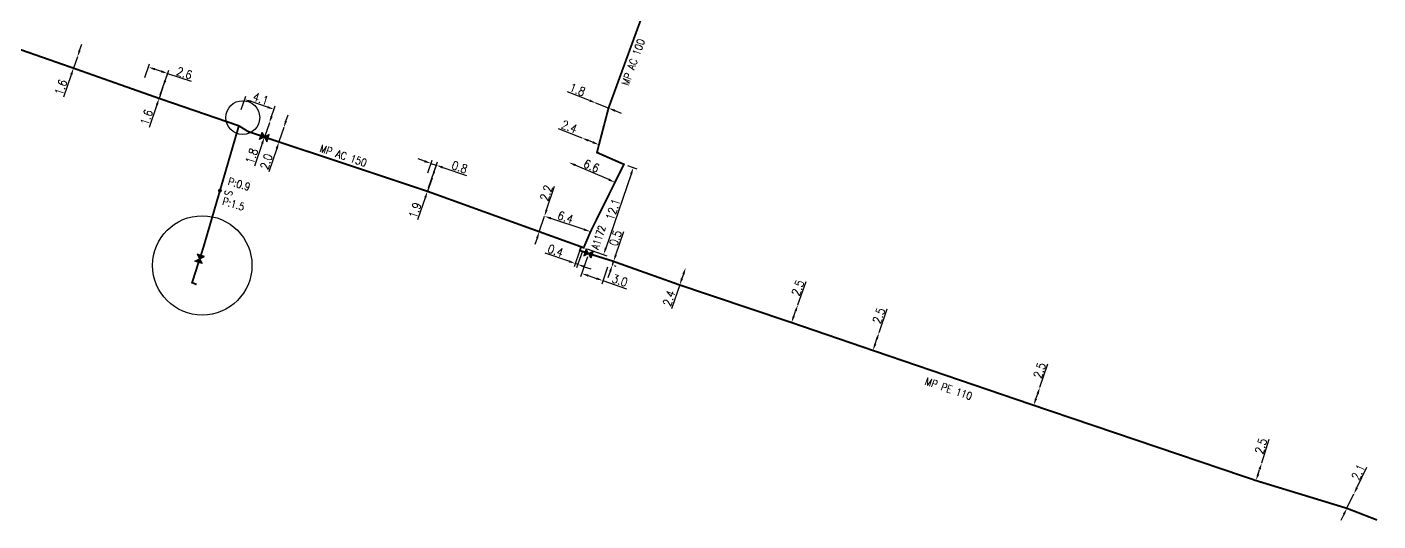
# Model space of a CAD drawing. Header units: millimetres. Extents: x 185000 to 186005, y 127000 to 128000.
# Drawn here: x 185822.2 to 186000.1, y 127286 to 127351.1 of the extents above; entities that cross this region are included whole.
import ezdxf
from ezdxf.enums import TextEntityAlignment as Align

# ---------------------------------------------------------------- set-up
doc = ezdxf.new("R2010")
doc.units = ezdxf.units.MM
doc.header["$PDMODE"] = 34
doc.layers.get('0').update_dxf_attribs({"linetype": 'CONTINUOUS'})
doc.layers.get('DEFPOINTS').update_dxf_attribs({"linetype": 'CONTINUOUS'})
for name, color, linetype in [('G_120', 4, 'CONTINUOUS'), ('G_300', 7, 'CONTINUOUS'), ('G_900', 7, 'CONTINUOUS')]:
    doc.layers.add(name, color=color, linetype=linetype)
doc.styles.add('G_ROMANS', font='ROMANS.SHX', dxfattribs={"width": 0.75})
doc.styles.get("Standard").update_dxf_attribs({"font": 'romans.shx', "width": 0.85})
doc.linetypes.add('G_TYPB_AP', pattern='A,5,-0.3,["o",Standard,S=1.5,R=0,X=0,Y=-0.5],-1.65', length=6.95)
doc.linetypes.add('G_TYPB_PE', pattern='A,5,-0.3,["o",Standard,S=1.5,R=0,X=0,Y=-0.5],-1.65', length=6.95)
doc.dimstyles.get("Standard").update_dxf_attribs({"dimtxt": 1.5, "dimasz": 1.2, "dimexe": 0.625, "dimexo": 0.625, "dimgap": 0.25, "dimtad": 1, "dimdec": 1, "dimzin": 0, "dimdsep": 46, "dimtxsty": 'Standard', "dimcen": -0.5, "dimadec": 0, "dimazin": 0, "dimtfac": 1, "dimtdec": 1, "dimtmove": 0, "dimatfit": 3, "dimfxl": 0, "dimtolj": 1, "dimtzin": 0, "dimarcsym": 0})

# ---------------------------------------------------------------- blocks, each defined once
blk = doc.blocks.new('*D223')
at = {"layer": 'DEFPOINTS', "color": 0, "linetype": 'Continuous', "transparency": 16777216}
for p in [(185890.33, 127326.16), (185890.33, 127326.16), (185889.65, 127324.12)]:
    blk.add_point(p, dxfattribs=at)
at = {"layer": 'G_120', "color": 0, "linetype": 'Continuous', "lineweight": -2, "transparency": 16777216}
for p, q in [((185890.62, 127327.01), (185891.66, 127330.12)), ((185889.65, 127324.12), (185890.33, 127326.16)), ((185889.36, 127323.27), (185889.07, 127322.42))]:
    blk.add_line(p, q, dxfattribs=at)
at = {"layer": 'G_120', "color": 0, "linetype": 'Continuous', "transparency": 16777216}
for points in [[(185890.48, 127327.06), (185890.76, 127326.97), (185890.33, 127326.16)], [(185889.22, 127323.32), (185889.5, 127323.22), (185889.65, 127324.12)]]:
    blk.add_solid(points, dxfattribs=at)
at = {"layer": 'G_120', "color": 0, "linetype": 'Continuous', "transparency": 16777216, "insert": (185890.57, 127329.23), "char_height": 1.125, "attachment_point": 5, "rotation": 71.4188}
blk.add_mtext('\\A1;2.2', dxfattribs=at)
blk = doc.blocks.new('*D224')
at = {"layer": 'DEFPOINTS', "color": 0, "linetype": 'Continuous', "transparency": 16777216}
for p in [(185890.33, 127326.16), (185890.33, 127326.16), (185896.4, 127324.12)]:
    blk.add_point(p, dxfattribs=at)
at = {"layer": 'G_120', "color": 0, "linetype": 'Continuous', "lineweight": -2, "transparency": 16777216}
blk.add_line((185895.55, 127324.41), (185891.19, 127325.87), dxfattribs=at)
at = {"layer": 'G_120', "color": 0, "linetype": 'Continuous', "transparency": 16777216}
for points in [[(185891.23, 127326.02), (185891.14, 127325.73), (185890.33, 127326.16)], [(185895.59, 127324.55), (185895.5, 127324.27), (185896.4, 127324.12)]]:
    blk.add_solid(points, dxfattribs=at)
at = {"layer": 'G_120', "color": 0, "linetype": 'Continuous', "transparency": 16777216, "insert": (185893.1, 127326.02), "char_height": 1.125, "attachment_point": 5, "rotation": 341.4188}
blk.add_mtext('\\A1;6.4', dxfattribs=at)
blk = doc.blocks.new('*D225')
at = {"layer": 'DEFPOINTS', "color": 0, "linetype": 'Continuous', "transparency": 16777216}
for p in [(185899.09, 127319.8), (185899.25, 127320.27), (185899.28, 127319.73)]:
    blk.add_point(p, dxfattribs=at)
at = {"layer": 'G_120', "color": 0, "linetype": 'Continuous', "lineweight": -2, "transparency": 16777216}
for p, q in [((185899.73, 127321.06), (185900.78, 127324.16)), ((185899.28, 127319.73), (185899.44, 127320.21)), ((185899.53, 127319.65), (185899.72, 127319.58)), ((185899.69, 127320.12), (185899.88, 127320.06)), ((185898.99, 127318.88), (185898.7, 127318.03))]:
    blk.add_line(p, q, dxfattribs=at)
at = {"layer": 'G_120', "color": 0, "linetype": 'Continuous', "transparency": 16777216}
for points in [[(185899.59, 127321.11), (185899.87, 127321.01), (185899.44, 127320.21)], [(185898.85, 127318.93), (185899.13, 127318.83), (185899.28, 127319.73)]]:
    blk.add_solid(points, dxfattribs=at)
at = {"layer": 'G_120', "color": 0, "linetype": 'Continuous', "transparency": 16777216, "insert": (185899.69, 127323.28), "char_height": 1.125, "attachment_point": 5, "rotation": 71.2346}
blk.add_mtext('\\A1;0.5', dxfattribs=at)
blk = doc.blocks.new('*D226')
at = {"layer": 'DEFPOINTS', "color": 0, "linetype": 'Continuous', "transparency": 16777216}
for p in [(185908.93, 127319.37), (185908.93, 127319.37), (185908.15, 127317.1)]:
    blk.add_point(p, dxfattribs=at)
at = {"layer": 'G_120', "color": 0, "linetype": 'Continuous', "lineweight": -2, "transparency": 16777216}
for p, q in [((185908.64, 127318.52), (185908.44, 127317.95)), ((185908.15, 127317.1), (185907.07, 127313.96))]:
    blk.add_line(p, q, dxfattribs=at)
at = {"layer": 'G_120', "color": 0, "linetype": 'Continuous', "transparency": 16777216}
for points in [[(185908.5, 127318.57), (185908.78, 127318.47), (185908.93, 127319.37)], [(185908.3, 127318), (185908.59, 127317.9), (185908.15, 127317.1)]]:
    blk.add_solid(points, dxfattribs=at)
at = {"layer": 'G_120', "color": 0, "linetype": 'Continuous', "transparency": 16777216, "insert": (185906.75, 127315.35), "char_height": 1.125, "attachment_point": 5, "rotation": 70.9826}
blk.add_mtext('\\A1;2.4', dxfattribs=at)
blk = doc.blocks.new('*D227')
at = {"layer": 'DEFPOINTS', "color": 0, "linetype": 'Continuous', "transparency": 16777216}
for p in [(185923.72, 127314.5), (185923.72, 127314.5), (185922.87, 127312.15)]:
    blk.add_point(p, dxfattribs=at)
at = {"layer": 'G_120', "color": 0, "linetype": 'Continuous', "lineweight": -2, "transparency": 16777216}
for p, q in [((185923.72, 127314.5), (185924.82, 127317.58)), ((185923.18, 127312.99), (185923.41, 127313.65))]:
    blk.add_line(p, q, dxfattribs=at)
at = {"layer": 'G_120', "color": 0, "linetype": 'Continuous', "transparency": 16777216}
for points in [[(185923.27, 127313.7), (185923.55, 127313.6), (185923.72, 127314.5)], [(185923.03, 127313.04), (185923.32, 127312.94), (185922.87, 127312.15)]]:
    blk.add_solid(points, dxfattribs=at)
at = {"layer": 'G_120', "color": 0, "linetype": 'Continuous', "transparency": 16777216, "insert": (185923.72, 127316.72), "char_height": 1.125, "attachment_point": 5, "rotation": 70.2437}
blk.add_mtext('\\A1;2.5', dxfattribs=at)
blk = doc.blocks.new('*D228')
at = {"layer": 'DEFPOINTS', "color": 0, "linetype": 'Continuous', "transparency": 16777216}
for p in [(185934.41, 127310.84), (185934.41, 127310.84), (185933.61, 127308.47)]:
    blk.add_point(p, dxfattribs=at)
at = {"layer": 'G_120', "color": 0, "linetype": 'Continuous', "lineweight": -2, "transparency": 16777216}
for p, q in [((185934.41, 127310.84), (185935.47, 127313.94)), ((185933.9, 127309.32), (185934.12, 127309.99))]:
    blk.add_line(p, q, dxfattribs=at)
at = {"layer": 'G_120', "color": 0, "linetype": 'Continuous', "transparency": 16777216}
for points in [[(185933.98, 127310.03), (185934.26, 127309.94), (185934.41, 127310.84)], [(185933.75, 127309.37), (185934.04, 127309.27), (185933.61, 127308.47)]]:
    blk.add_solid(points, dxfattribs=at)
at = {"layer": 'G_120', "color": 0, "linetype": 'Continuous', "transparency": 16777216, "insert": (185934.37, 127313.06), "char_height": 1.125, "attachment_point": 5, "rotation": 71.2333}
blk.add_mtext('\\A1;2.5', dxfattribs=at)
blk = doc.blocks.new('*D229')
at = {"layer": 'DEFPOINTS', "color": 0, "linetype": 'Continuous', "transparency": 16777216}
for p in [(185955.59, 127303.62), (185955.59, 127303.62), (185954.77, 127301.25)]:
    blk.add_point(p, dxfattribs=at)
at = {"layer": 'G_120', "color": 0, "linetype": 'Continuous', "lineweight": -2, "transparency": 16777216}
for p, q in [((185955.59, 127303.62), (185956.65, 127306.72)), ((185955.07, 127302.1), (185955.3, 127302.76))]:
    blk.add_line(p, q, dxfattribs=at)
at = {"layer": 'G_120', "color": 0, "linetype": 'Continuous', "transparency": 16777216}
for points in [[(185955.15, 127302.81), (185955.44, 127302.72), (185955.59, 127303.62)], [(185954.93, 127302.15), (185955.21, 127302.05), (185954.77, 127301.25)]]:
    blk.add_solid(points, dxfattribs=at)
at = {"layer": 'G_120', "color": 0, "linetype": 'Continuous', "transparency": 16777216, "insert": (185955.56, 127305.84), "char_height": 1.125, "attachment_point": 5, "rotation": 71.0123}
blk.add_mtext('\\A1;2.5', dxfattribs=at)
blk = doc.blocks.new('*D230')
at = {"layer": 'DEFPOINTS', "color": 0, "linetype": 'Continuous', "transparency": 16777216}
for p in [(185984.81, 127293.67), (185984.81, 127293.67), (185984.07, 127291.33)]:
    blk.add_point(p, dxfattribs=at)
at = {"layer": 'G_120', "color": 0, "linetype": 'Continuous', "lineweight": -2, "transparency": 16777216}
for p, q in [((185984.81, 127293.67), (185985.8, 127296.79)), ((185984.34, 127292.19), (185984.54, 127292.81))]:
    blk.add_line(p, q, dxfattribs=at)
at = {"layer": 'G_120', "color": 0, "linetype": 'Continuous', "transparency": 16777216}
for points in [[(185984.39, 127292.85), (185984.68, 127292.76), (185984.81, 127293.67)], [(185984.2, 127292.23), (185984.48, 127292.14), (185984.07, 127291.33)]]:
    blk.add_solid(points, dxfattribs=at)
at = {"layer": 'G_120', "color": 0, "linetype": 'Continuous', "transparency": 16777216, "insert": (185984.72, 127295.88), "char_height": 1.125, "attachment_point": 5, "rotation": 72.4054}
blk.add_mtext('\\A1;2.5', dxfattribs=at)
blk = doc.blocks.new('*D231')
at = {"layer": 'DEFPOINTS', "color": 0, "linetype": 'Continuous', "transparency": 16777216}
for p in [(185996.95, 127289.57), (185996.95, 127289.57), (185996.03, 127287.68)]:
    blk.add_point(p, dxfattribs=at)
at = {"layer": 'G_120', "color": 0, "linetype": 'Continuous', "lineweight": -2, "transparency": 16777216}
for p, q in [((185997.35, 127290.38), (185998.67, 127293.08)), ((185996.03, 127287.68), (185996.95, 127289.57)), ((185995.63, 127286.88), (185995.23, 127286.07))]:
    blk.add_line(p, q, dxfattribs=at)
at = {"layer": 'G_120', "color": 0, "linetype": 'Continuous', "transparency": 16777216}
for points in [[(185997.21, 127290.44), (185997.48, 127290.31), (185996.95, 127289.57)], [(185995.49, 127286.94), (185995.76, 127286.81), (185996.03, 127287.68)]]:
    blk.add_solid(points, dxfattribs=at)
at = {"layer": 'G_120', "color": 0, "linetype": 'Continuous', "transparency": 16777216, "insert": (185997.53, 127292.46), "char_height": 1.125, "attachment_point": 5, "rotation": 63.8766}
blk.add_mtext('\\A1;2.1', dxfattribs=at)
blk = doc.blocks.new('G_300_04')
at = {"linetype": 'Continuous'}
h = blk.add_hatch(color=0, dxfattribs=at)
h.paths.add_polyline_path([(-0.5, 0.5), (-0.5, -0.5), (0, 0)])
h.paths.add_polyline_path([(0.5, 0.5), (0, 0), (0.5, -0.5)])
at = {"color": 0, "linetype": 'Continuous', "flags": 128}
blk.add_lwpolyline([(-0.5, -0.5), (0.5, 0.5), (0.5, -0.5), (-0.5, 0.5)], close=True, dxfattribs=at)
at = {"color": 0, "linetype": 'Continuous', "width": 0.75}
blk.add_attdef('NUM', text='', height=1, dxfattribs=at).set_placement((0, 1.78), align=Align.MIDDLE_CENTER)
at = {"color": 0, "linetype": 'Continuous', "width": 0.75, "flags": 3}
for tag, p in [('DEF_LEG', (0, -5)), ('DEF_COUP', (0, -7.5)), ('DEF_TYPE', (0, -10))]:
    blk.add_attdef(tag, text='', height=1.2, dxfattribs=at).set_placement(p, align=Align.MIDDLE)
blk = doc.blocks.new('*D8')
at = {"layer": 'DEFPOINTS', "color": 0, "linetype": 'Continuous', "ltscale": 0.5, "transparency": 16777216}
for p in [(185875.38, 127333.12), (185874.81, 127331.44), (185874.92, 127329.44)]:
    blk.add_point(p, dxfattribs=at)
at = {"layer": 'G_120', "color": 0, "linetype": 'Continuous', "lineweight": -2, "ltscale": 0.5, "transparency": 16777216}
for p, q in [((185874.53, 127333.41), (185873.68, 127333.7)), ((185874.96, 127331.88), (185875.53, 127333.56)), ((185875.07, 127329.89), (185876.24, 127333.32)), ((185875.38, 127333.12), (185876.09, 127332.87)), ((185876.94, 127332.58), (185880.05, 127331.53))]:
    blk.add_line(p, q, dxfattribs=at)
at = {"layer": 'G_120', "color": 0, "linetype": 'Continuous', "ltscale": 0.5, "transparency": 16777216}
for points in [[(185874.58, 127333.55), (185874.48, 127333.26), (185875.38, 127333.12)], [(185876.99, 127332.73), (185876.89, 127332.44), (185876.09, 127332.87)]]:
    blk.add_solid(points, dxfattribs=at)
at = {"layer": 'G_120', "color": 0, "linetype": 'Continuous', "ltscale": 0.5, "transparency": 16777216, "insert": (185879.16, 127332.62), "char_height": 1.125, "attachment_point": 5, "rotation": 341.1856}
blk.add_mtext('\\A1;0.8', dxfattribs=at)
blk = doc.blocks.new('*D9')
at = {"layer": 'DEFPOINTS', "color": 0, "linetype": 'Continuous', "ltscale": 0.5, "transparency": 16777216}
for p in [(185875.52, 127331.19), (185875.52, 127331.19), (185874.92, 127329.44)]:
    blk.add_point(p, dxfattribs=at)
at = {"layer": 'G_120', "color": 0, "linetype": 'Continuous', "lineweight": -2, "ltscale": 0.5, "transparency": 16777216}
for p, q in [((185875.81, 127332.05), (185876.1, 127332.9)), ((185875.52, 127331.19), (185874.92, 127329.44)), ((185874.63, 127328.59), (185873.63, 127325.66))]:
    blk.add_line(p, q, dxfattribs=at)
at = {"layer": 'G_120', "color": 0, "linetype": 'Continuous', "ltscale": 0.5, "transparency": 16777216}
for points in [[(185875.67, 127332.09), (185875.95, 127332), (185875.52, 127331.19)], [(185874.49, 127328.64), (185874.77, 127328.54), (185874.92, 127329.44)]]:
    blk.add_solid(points, dxfattribs=at)
at = {"layer": 'G_120', "color": 0, "linetype": 'Continuous', "ltscale": 0.5, "transparency": 16777216, "insert": (185873.28, 127326.94), "char_height": 1.125, "attachment_point": 5, "rotation": 71.1856}
blk.add_mtext('\\A1;1.9', dxfattribs=at)
blk = doc.blocks.new('*D10')
at = {"layer": 'DEFPOINTS', "color": 0, "linetype": 'Continuous', "ltscale": 0.5, "transparency": 16777216}
for p in [(185855.99, 127337.83), (185855.99, 127337.83), (185855.36, 127335.95)]:
    blk.add_point(p, dxfattribs=at)
at = {"layer": 'G_120', "color": 0, "linetype": 'Continuous', "lineweight": -2, "ltscale": 0.5, "transparency": 16777216}
for p, q in [((185856.28, 127338.68), (185856.57, 127339.53)), ((185855.99, 127337.83), (185855.36, 127335.95)), ((185855.07, 127335.1), (185854.03, 127331.99))]:
    blk.add_line(p, q, dxfattribs=at)
at = {"layer": 'G_120', "color": 0, "linetype": 'Continuous', "ltscale": 0.5, "transparency": 16777216}
for points in [[(185856.14, 127338.73), (185856.42, 127338.63), (185855.99, 127337.83)], [(185854.93, 127335.14), (185855.22, 127335.05), (185855.36, 127335.95)]]:
    blk.add_solid(points, dxfattribs=at)
at = {"layer": 'G_120', "color": 0, "linetype": 'Continuous', "ltscale": 0.5, "transparency": 16777216, "insert": (185853.7, 127333.36), "char_height": 1.125, "attachment_point": 5, "rotation": 71.4036}
blk.add_mtext('\\A1;2.0', dxfattribs=at)
blk = doc.blocks.new('*D14')
at = {"layer": 'DEFPOINTS', "color": 0, "transparency": 16777216}
for p in [(185850.85, 127341.54), (185850.23, 127339.77), (185854.1, 127338.46)]:
    blk.add_point(p, dxfattribs=at)
at = {"layer": 'G_300', "color": 0, "lineweight": -2, "transparency": 16777216}
for p, q in [((185850.38, 127340.21), (185851, 127341.98)), ((185853.86, 127340.53), (185851.7, 127341.25)), ((185854.25, 127338.91), (185854.87, 127340.68))]:
    blk.add_line(p, q, dxfattribs=at)
at = {"layer": 'G_300', "color": 0, "transparency": 16777216}
for points in [[(185851.75, 127341.4), (185851.65, 127341.11), (185850.85, 127341.54)], [(185853.91, 127340.67), (185853.81, 127340.39), (185854.71, 127340.24)]]:
    blk.add_solid(points, dxfattribs=at)
at = {"layer": 'G_300', "color": 0, "transparency": 16777216, "insert": (185852.95, 127341.63), "char_height": 1.125, "attachment_point": 5, "rotation": 341.4036}
blk.add_mtext('\\A1;4.1', dxfattribs=at)
blk = doc.blocks.new('*D15')
at = {"layer": 'DEFPOINTS', "color": 0, "transparency": 16777216}
for p in [(185854.1, 127338.46), (185854.1, 127338.46), (185853.45, 127336.59)]:
    blk.add_point(p, dxfattribs=at)
at = {"layer": 'G_300', "color": 0, "lineweight": -2, "transparency": 16777216}
for p, q in [((185854.39, 127339.31), (185854.69, 127340.16)), ((185854.1, 127338.46), (185853.45, 127336.59)), ((185853.15, 127335.74), (185852.12, 127332.77))]:
    blk.add_line(p, q, dxfattribs=at)
at = {"layer": 'G_300', "color": 0, "transparency": 16777216}
for points in [[(185854.25, 127339.36), (185854.54, 127339.26), (185854.1, 127338.46)], [(185853.01, 127335.79), (185853.29, 127335.69), (185853.45, 127336.59)]]:
    blk.add_solid(points, dxfattribs=at)
at = {"layer": 'G_300', "color": 0, "transparency": 16777216, "insert": (185851.78, 127334.08), "char_height": 1.125, "attachment_point": 5, "rotation": 70.8584}
blk.add_mtext('\\A1;1.8', dxfattribs=at)
blk = doc.blocks.new('*D16')
at = {"layer": 'DEFPOINTS', "color": 0, "linetype": 'Continuous', "ltscale": 0.5, "transparency": 16777216}
for p in [(185838.18, 127345.8), (185837.56, 127343.99), (185839.57, 127341.68)]:
    blk.add_point(p, dxfattribs=at)
at = {"layer": 'G_120', "color": 0, "linetype": 'Continuous', "lineweight": -2, "ltscale": 0.5, "transparency": 16777216}
for p, q in [((185837.71, 127344.43), (185838.33, 127346.24)), ((185839.04, 127345.52), (185839.84, 127345.25)), ((185839.72, 127342.13), (185840.85, 127345.41)), ((185840.7, 127344.96), (185843.81, 127343.93))]:
    blk.add_line(p, q, dxfattribs=at)
at = {"layer": 'G_120', "color": 0, "linetype": 'Continuous', "ltscale": 0.5, "transparency": 16777216}
for points in [[(185839.08, 127345.66), (185838.99, 127345.37), (185838.18, 127345.8)], [(185839.89, 127345.39), (185839.79, 127345.1), (185840.7, 127344.96)]]:
    blk.add_solid(points, dxfattribs=at)
at = {"layer": 'G_120', "color": 0, "linetype": 'Continuous', "ltscale": 0.5, "transparency": 16777216, "insert": (185842.91, 127345.01), "char_height": 1.125, "attachment_point": 5, "rotation": 341.5695}
blk.add_mtext('\\A1;2.6', dxfattribs=at)
blk = doc.blocks.new('*D17')
at = {"layer": 'DEFPOINTS', "color": 0, "linetype": 'Continuous', "ltscale": 0.5, "transparency": 16777216}
for p in [(185840.07, 127343.15), (185840.07, 127343.15), (185839.57, 127341.68)]:
    blk.add_point(p, dxfattribs=at)
at = {"layer": 'G_120', "color": 0, "linetype": 'Continuous', "lineweight": -2, "ltscale": 0.5, "transparency": 16777216}
for p, q in [((185840.37, 127344), (185840.66, 127344.85)), ((185840.07, 127343.15), (185839.57, 127341.68)), ((185839.28, 127340.83), (185838.26, 127337.86))]:
    blk.add_line(p, q, dxfattribs=at)
at = {"layer": 'G_120', "color": 0, "linetype": 'Continuous', "ltscale": 0.5, "transparency": 16777216}
for points in [[(185840.22, 127344.05), (185840.51, 127343.95), (185840.07, 127343.15)], [(185839.14, 127340.88), (185839.42, 127340.78), (185839.57, 127341.68)]]:
    blk.add_solid(points, dxfattribs=at)
at = {"layer": 'G_120', "color": 0, "linetype": 'Continuous', "ltscale": 0.5, "transparency": 16777216, "insert": (185837.91, 127339.17), "char_height": 1.125, "attachment_point": 5, "rotation": 71.0459}
blk.add_mtext('\\A1;1.6', dxfattribs=at)
blk = doc.blocks.new('*D18')
at = {"layer": 'DEFPOINTS', "color": 0, "linetype": 'Continuous', "ltscale": 0.5, "transparency": 16777216}
for p in [(185828.81, 127347.14), (185828.81, 127347.14), (185828.3, 127345.66)]:
    blk.add_point(p, dxfattribs=at)
at = {"layer": 'G_120', "color": 0, "linetype": 'Continuous', "lineweight": -2, "ltscale": 0.5, "transparency": 16777216}
for p, q in [((185829.1, 127347.99), (185829.39, 127348.84)), ((185828.81, 127347.14), (185828.3, 127345.66)), ((185828.01, 127344.8), (185826.99, 127341.83))]:
    blk.add_line(p, q, dxfattribs=at)
at = {"layer": 'G_120', "color": 0, "linetype": 'Continuous', "ltscale": 0.5, "transparency": 16777216}
for points in [[(185828.96, 127348.04), (185829.24, 127347.94), (185828.81, 127347.14)], [(185827.86, 127344.85), (185828.15, 127344.76), (185828.3, 127345.66)]]:
    blk.add_solid(points, dxfattribs=at)
at = {"layer": 'G_120', "color": 0, "linetype": 'Continuous', "ltscale": 0.5, "transparency": 16777216, "insert": (185826.64, 127343.14), "char_height": 1.125, "attachment_point": 5, "rotation": 71.0774}
blk.add_mtext('\\A1;1.6', dxfattribs=at)
blk = doc.blocks.new('*D118')
at = {"layer": 'DEFPOINTS', "color": 0, "linetype": 'Continuous', "ltscale": 0.5, "transparency": 16777216}
for p in [(185897.12, 127341.06), (185897.12, 127341.06), (185898.77, 127340.4)]:
    blk.add_point(p, dxfattribs=at)
at = {"layer": 'G_120', "color": 0, "linetype": 'Continuous', "lineweight": -2, "ltscale": 0.5, "transparency": 16777216}
for p, q in [((185896.28, 127341.4), (185893.36, 127342.56)), ((185898.77, 127340.4), (185897.12, 127341.06)), ((185899.61, 127340.07), (185900.44, 127339.74))]:
    blk.add_line(p, q, dxfattribs=at)
at = {"layer": 'G_120', "color": 0, "linetype": 'Continuous', "ltscale": 0.5, "transparency": 16777216}
for points in [[(185896.34, 127341.53), (185896.23, 127341.26), (185897.12, 127341.06)], [(185899.66, 127340.21), (185899.55, 127339.93), (185898.77, 127340.4)]]:
    blk.add_solid(points, dxfattribs=at)
at = {"layer": 'G_120', "color": 0, "linetype": 'Continuous', "ltscale": 0.5, "transparency": 16777216, "insert": (185894.68, 127342.84), "char_height": 1.125, "attachment_point": 5, "rotation": 338.2776}
blk.add_mtext('\\A1;1.8', dxfattribs=at)
blk = doc.blocks.new('*D119')
at = {"layer": 'DEFPOINTS', "color": 0, "linetype": 'Continuous', "ltscale": 0.5, "transparency": 16777216}
for p in [(185893.57, 127333.24), (185893.57, 127333.24), (185899.62, 127330.62)]:
    blk.add_point(p, dxfattribs=at)
at = {"layer": 'G_120', "color": 0, "linetype": 'Continuous', "lineweight": -2, "ltscale": 0.5, "transparency": 16777216}
blk.add_line((185898.8, 127330.98), (185894.39, 127332.89), dxfattribs=at)
at = {"layer": 'G_120', "color": 0, "linetype": 'Continuous', "ltscale": 0.5, "transparency": 16777216}
for points in [[(185894.45, 127333.02), (185894.33, 127332.75), (185893.57, 127333.24)], [(185898.86, 127331.12), (185898.74, 127330.84), (185899.62, 127330.62)]]:
    blk.add_solid(points, dxfattribs=at)
at = {"layer": 'G_120', "color": 0, "linetype": 'Continuous', "ltscale": 0.5, "transparency": 16777216, "insert": (185896.52, 127332.78), "char_height": 1.125, "attachment_point": 5, "rotation": 336.597}
blk.add_mtext('\\A1;6.6', dxfattribs=at)
blk = doc.blocks.new('*D120')
at = {"layer": 'DEFPOINTS', "color": 0, "linetype": 'Continuous', "ltscale": 0.5, "transparency": 16777216}
for p in [(185900.8, 127332.99), (185895.5, 127322.01), (185898.12, 127321.12)]:
    blk.add_point(p, dxfattribs=at)
at = {"layer": 'G_120', "color": 0, "linetype": 'Continuous', "lineweight": -2, "ltscale": 0.5, "transparency": 16777216}
for p, q in [((185901.25, 127332.83), (185902.48, 127332.41)), ((185901.75, 127331.71), (185898.41, 127321.97)), ((185895.94, 127321.86), (185898.56, 127320.96))]:
    blk.add_line(p, q, dxfattribs=at)
at = {"layer": 'G_120', "color": 0, "linetype": 'Continuous', "ltscale": 0.5, "transparency": 16777216}
for points in [[(185901.61, 127331.76), (185901.89, 127331.66), (185902.04, 127332.56)], [(185898.27, 127322.02), (185898.55, 127321.92), (185898.12, 127321.12)]]:
    blk.add_solid(points, dxfattribs=at)
at = {"layer": 'G_120', "color": 0, "linetype": 'Continuous', "ltscale": 0.5, "transparency": 16777216, "insert": (185899.36, 127327.06), "char_height": 1.125, "attachment_point": 5, "rotation": 71.0728}
blk.add_mtext('\\A1;12.1', dxfattribs=at)
blk = doc.blocks.new('*D121')
at = {"layer": 'DEFPOINTS', "color": 0, "linetype": 'Continuous', "ltscale": 0.5, "transparency": 16777216}
for p in [(185895.28, 127336.46), (185895.28, 127336.46), (185897.51, 127335.57)]:
    blk.add_point(p, dxfattribs=at)
at = {"layer": 'G_120', "color": 0, "linetype": 'Continuous', "lineweight": -2, "ltscale": 0.5, "transparency": 16777216}
for p, q in [((185895.28, 127336.46), (185892.2, 127337.69)), ((185896.68, 127335.91), (185896.12, 127336.13))]:
    blk.add_line(p, q, dxfattribs=at)
at = {"layer": 'G_120', "color": 0, "linetype": 'Continuous', "ltscale": 0.5, "transparency": 16777216}
for points in [[(185896.18, 127336.27), (185896.06, 127335.99), (185895.28, 127336.46)], [(185896.73, 127336.05), (185896.62, 127335.77), (185897.51, 127335.57)]]:
    blk.add_solid(points, dxfattribs=at)
at = {"layer": 'G_120', "color": 0, "linetype": 'Continuous', "ltscale": 0.5, "transparency": 16777216, "insert": (185893.6, 127337.94), "char_height": 1.125, "attachment_point": 5, "rotation": 338.2776}
blk.add_mtext('\\A1;2.4', dxfattribs=at)
blk = doc.blocks.new('G_300_11')
at = {"color": 0, "linetype": 'Continuous', "const_width": 0.248, "flags": 128}
blk.add_lwpolyline([(-0.13, 0, 1), (0.13, 0, 1)], format="xyb", close=True, dxfattribs=at)
at = {"linetype": 'Continuous', "style": 'G_ROMANS', "width": 0.75}
blk.add_attdef('S', text='', height=1, dxfattribs=at).set_placement((0, 1.35), align=Align.MIDDLE_CENTER)
at = {"color": 0, "linetype": 'Continuous', "width": 0.75, "flags": 3}
for tag, p in [('DEF_LEG', (0, -5)), ('DEF_COUP', (0, -7.5)), ('DEF_TYPE', (0, -10))]:
    blk.add_attdef(tag, text='', height=1.2, dxfattribs=at).set_placement(p, align=Align.MIDDLE)
blk = doc.blocks.new('*D563')
at = {"layer": 'DEFPOINTS', "color": 0, "linetype": 'Continuous', "transparency": 16777216}
for p in [(185895.17, 127322.13), (185895.5, 127322.01), (185894.73, 127319.81)]:
    blk.add_point(p, dxfattribs=at)
at = {"layer": 'G_120', "color": 0, "linetype": 'Continuous', "lineweight": -2, "transparency": 16777216}
for p, q in [((185893.55, 127320.22), (185890.41, 127321.31)), ((185895.01, 127321.69), (185894.24, 127319.48)), ((185895.34, 127321.57), (185894.57, 127319.36)), ((185894.73, 127319.81), (185894.4, 127319.92)), ((185895.58, 127319.51), (185896.43, 127319.21))]:
    blk.add_line(p, q, dxfattribs=at)
at = {"layer": 'G_120', "color": 0, "linetype": 'Continuous', "transparency": 16777216}
for points in [[(185893.6, 127320.36), (185893.5, 127320.08), (185894.4, 127319.92)], [(185895.63, 127319.65), (185895.53, 127319.37), (185894.73, 127319.81)]]:
    blk.add_solid(points, dxfattribs=at)
at = {"layer": 'G_120', "color": 0, "linetype": 'Continuous', "transparency": 16777216, "insert": (185891.8, 127321.62), "char_height": 1.125, "attachment_point": 5, "rotation": 340.7667}
blk.add_mtext('\\A1;0.4', dxfattribs=at)
blk = doc.blocks.new('*D594')
at = {"layer": 'DEFPOINTS', "color": 0, "transparency": 16777216}
for p in [(185896.14, 127321.24), (185898.8, 127319.9), (185898.04, 127317.67)]:
    blk.add_point(p, dxfattribs=at)
at = {"layer": 'G_300', "color": 0, "lineweight": -2, "transparency": 16777216}
for p, q in [((185895.99, 127320.8), (185895.1, 127318.18)), ((185898.65, 127319.45), (185897.89, 127317.22)), ((185896.1, 127318.33), (185897.19, 127317.96)), ((185898.04, 127317.67), (185901.14, 127316.61))]:
    blk.add_line(p, q, dxfattribs=at)
at = {"layer": 'G_300', "color": 0, "transparency": 16777216}
for points in [[(185896.15, 127318.47), (185896.05, 127318.19), (185895.25, 127318.62)], [(185897.24, 127318.1), (185897.14, 127317.82), (185898.04, 127317.67)]]:
    blk.add_solid(points, dxfattribs=at)
at = {"layer": 'G_300', "color": 0, "transparency": 16777216, "insert": (185900.26, 127317.7), "char_height": 1.125, "attachment_point": 5, "rotation": 341.1003}
blk.add_mtext('\\A1;3.0', dxfattribs=at)

msp = doc.modelspace()

# ---------------------------------------------------------------- linework, layer by layer
at = {"layer": 'G_120', "linetype": 'G_TYPB_AP', "ltscale": 0.5, "flags": 128}
msp.add_lwpolyline([(185529.12, 127572.34, 0.25, 0.25, 0), (185537.78, 127566.27, 0.25, 0.25, 0), (185546.08, 127561.17, 0.25, 0.25, 0), (185550.86, 127558.2, 0.25, 0.25, 0), (185561.87, 127551.11, 0.25, 0.25, 0), (185570.84, 127543.47, 0.25, 0.25, 0), (185579.96, 127535.69, 0.25, 0.25, 0), (185588.98, 127528.03, 0.25, 0.25, 0), (185598.07, 127520.21, 0.25, 0.25, 0), (185607.17, 127512.24, 0.25, 0.25, 0), (185616.3, 127504.57, 0.25, 0.25, 0), (185624.82, 127497.4, 0.25, 0.25, 0), (185638.61, 127485.46, 0.25, 0.25, 0), (185647.76, 127477.78, 0.25, 0.25, 0), (185656.73, 127470.05, 0.25, 0.25, 0), (185665.6, 127462.46, 0.25, 0.25, 0), (185674.98, 127454.45, 0.25, 0.25, 0), (185684.24, 127446.59, 0.25, 0.25, 0), (185692.9, 127439.58, 0.25, 0.25, 0), (185701.92, 127431.53, 0.25, 0.25, 0), (185711.39, 127423.98, 0.25, 0.25, 0), (185718.85, 127417.36, 0.25, 0.25, 0), (185723.5, 127413.03, 0.25, 0.25, 0), (185740.99, 127396.89, 0.25, 0.25, 0), (185750.14, 127389.14, 0.25, 0.25, 0), (185759.3, 127381.36, 0.25, 0.25, 0), (185768.46, 127373.67, 0.25, 0.25, 0), (185777.94, 127366.14, 0.25, 0.25, 0), (185784.64, 127361.23, 0.25, 0.25, 0), (185795.5, 127357.6, 0.25, 0.25, 0), (185807.34, 127353.11, 0.25, 0.25, 0), (185818.66, 127349.03, 0.25, 0.25, 0), (185828.3, 127345.66, 0.25, 0.25, 0), (185839.57, 127341.68, 0.25, 0.25, 0), (185850.08, 127338.07, 0.25, 0.25, 0), (185851.27, 127337.33, 0.25, 0.25, 0), (185852.97, 127336.75, 0, 0, 0)], format="xyseb", dxfattribs=at)
at = {"layer": 'G_120', "linetype": 'G_TYPB_AP', "ltscale": 0.5}
msp.add_lwpolyline([(185853.92, 127336.43, 0.25, 0.25, 0), (185855.36, 127335.95, 0.25, 0.25, 0), (185874.92, 127329.44, 0.25, 0.25, 0), (185889.65, 127324.12, 0.25, 0.25, 0), (185895.5, 127322.01, 0.25, 0.25, 0), (185896.4, 127324.12, 0.25, 0.25, 0), (185899.62, 127330.62, 0.25, 0.25, 0), (185900.8, 127332.99, 0.25, 0.25, 0), (185897.25, 127334.55, 0.25, 0.25, 0), (185897.51, 127335.57, 0.25, 0.25, 0), (185898.77, 127340.4, 0.25, 0.25, 0), (185907.47, 127364.23, 0.25, 0.25, 0)], format="xyseb", dxfattribs=at)
at = {"layer": 'G_120', "linetype": 'G_TYPB_AP', "ltscale": 0.5, "const_width": 0.25}
msp.add_lwpolyline([(185845.08, 127321.02), (185845.44, 127322.16), (185850.08, 127338.07)], dxfattribs=at)
at = {"layer": 'G_120', "linetype": 'G_TYPB_PE', "flags": 128}
msp.add_lwpolyline([(185895.67, 127321.4, 0.25, 0.25, 0), (185895, 127321.64, 0.25, 0.25, 0), (185895.17, 127322.13, 0, 0, 0)], format="xyseb", dxfattribs=at)
at = {"layer": 'G_120', "linetype": 'G_TYPB_PE', "ltscale": 0.5, "const_width": 0.25}
msp.add_lwpolyline([(186000, 127286.14), (185996.03, 127287.68), (185984.07, 127291.33), (185954.77, 127301.25), (185933.61, 127308.47), (185922.87, 127312.15), (185908.15, 127317.1), (185899.25, 127320.27), (185896.62, 127321.09)], dxfattribs=at)
at = {"layer": 'G_120', "linetype": 'G_TYPB_AP', "ltscale": 0.5, "const_width": 0.25, "flags": 128}
msp.add_lwpolyline([(185844.51, 127317.16), (185843.92, 127317.41), (185844.77, 127320.07)], dxfattribs=at)
at = {"layer": 'G_900', "color": 7, "ltscale": 0.5}
for centre, radius in [((185850.59, 127339.15), 2.23), ((185845.26, 127319.68), 6.54)]:
    msp.add_circle(centre, radius, dxfattribs=at)

# ---------------------------------------------------------------- block references
at = {"layer": 'G_300'}
for p, rotation in [((185853.45, 127336.59), 161.4003415768977), ((185844.92, 127320.54), 251.8536079886451)]:
    msp.add_blockref('G_300_04', p, dxfattribs=dict(at, rotation=rotation))
at = {"layer": 'G_300', "ltscale": 0.5}
ref = msp.add_blockref('G_300_11', (185847.59, 127329.53), dxfattribs=dict(at, rotation=341.4955549638272))
ref.add_attrib('S', 'S', dxfattribs={"layer": '0', "linetype": 'Continuous', "height": 1, "rotation": 259.6606, "style": 'G_ROMANS', "width": 0.75}).set_placement((185848.72, 127329.22), align=Align.MIDDLE_CENTER)
at = {"layer": 'G_300'}
ref = msp.add_blockref('G_300_04', (185896.14, 127321.24), dxfattribs=dict(at, rotation=342.0829482947107))
ref.add_attrib('NUM', 'A1172', dxfattribs={"layer": '0', "color": 0, "linetype": 'Continuous', "height": 1, "rotation": 72.0829, "style": 'G_ROMANS', "width": 0.75}).set_placement((185897.46, 127323.36), align=Align.MIDDLE)

# ---------------------------------------------------------------- texts
at = {"layer": 'G_120', "linetype": 'Continuous', "width": 0.85}
for s, rotation, p in [('MP AC 100', 69.934, (185902.02, 127346.45)), ('MP AC 150', 341.6, (185863.83, 127334.14)), ('MP PE 110', 341.1922, (185943.57, 127303.43))]:
    msp.add_text(s, height=1, rotation=rotation, dxfattribs=at).set_placement(p, align=Align.MIDDLE)
at = {"layer": 'G_120', "linetype": 'Continuous', "char_height": 1, "attachment_point": 6, "rotation": 343.6705}
for s, insert in [('P:0.9', (185851.54, 127329.97)), ('P:1.5', (185850.79, 127327.35))]:
    msp.add_mtext(s, dxfattribs=dict(at, insert=insert))

# ---------------------------------------------------------------- dimensions: what is measured, and where the dimension line sits
at = {"layer": 'G_120', "linetype": 'Continuous', "ltscale": 0.5}
for base, p1, p2, angle, picture, middle in [((185828.81, 127347.14), (185828.3, 127345.66), (185828.81, 127347.14), 251.0774, '*D18', (185827.35, 127342.89)), ((185838.18, 127345.8), (185839.57, 127341.68), (185837.56, 127343.99), 341.5695, '*D16', (185842.68, 127344.3)), ((185840.0734, 127343.1502), (185839.5699, 127341.6842), (185840.0734, 127343.1502), 251.0459, '*D17', (185838.6212, 127338.9216)), ((185897.12, 127341.06), (185898.77, 127340.4), (185897.12, 127341.06), 338.2776, '*D118', (185894.4, 127342.14)), ((185855.99, 127337.83), (185855.36, 127335.95), (185855.99, 127337.83), 251.4036, '*D10', (185854.41, 127333.12)), ((185895.28, 127336.46), (185897.51, 127335.57), (185895.28, 127336.46), 338.2776, '*D121', (185893.32, 127337.24)), ((185875.381447, 127333.116068), (185874.922295, 127329.442871), (185874.809, 127331.4359), 341.185604, '*D8', (185878.920936, 127331.910135)), ((185893.57, 127333.24), (185899.62, 127330.62), (185893.57, 127333.24), 336.597, '*D119', (185896.22, 127332.09)), ((185875.51893, 127331.19402), (185874.92229, 127329.44287), (185875.51893, 127331.19402), 251.1856, '*D9', (185873.98761, 127326.69951)), ((185898.12, 127321.12), (185900.8, 127332.99), (185895.5, 127322.01), 71.0728, '*D120', (185900.07, 127326.82))]:
    dim = msp.add_linear_dim(base=base, p1=p1, p2=p2, angle=angle, dimstyle='Standard', override={"dimscale": 0.75}, dxfattribs=at)
    dim.commit()
    dim.dimension.update_dxf_attribs({"geometry": picture, "text_midpoint": middle, "dimtype": 160})
at = {"layer": 'G_120', "linetype": 'Continuous'}
for base, p1, p2, angle, picture, middle, dimtype in [((185890.3324, 127326.1599), (185889.6473, 127324.122), (185890.3324, 127326.1599), 71.4188, '*D223', (185891.2849, 127328.9934), 161), ((185890.33, 127326.16), (185896.4, 127324.12), (185890.33, 127326.16), 161.4188, '*D224', (185892.86, 127325.31), 161), ((185899.28, 127319.73), (185899.25, 127320.27), (185899.09, 127319.8), 251.2346, '*D225', (185900.4, 127323.04), 161), ((185894.729, 127319.8052), (185895.1689, 127322.1284), (185895.4994, 127322.0132), 160.7667, '*D563', (185891.5546, 127320.9127), 160), ((185923.72, 127314.5), (185922.87, 127312.15), (185923.72, 127314.5), 70.2437, '*D227', (185924.42, 127316.47), 161), ((185934.41, 127310.84), (185933.61, 127308.47), (185934.41, 127310.84), 71.2333, '*D228', (185935.08, 127312.82), 161), ((185955.59, 127303.62), (185954.77, 127301.25), (185955.59, 127303.62), 71.0123, '*D229', (185956.27, 127305.59), 161), ((185984.8071, 127293.6665), (185984.0666, 127291.3312), (185984.8071, 127293.6665), 72.4054, '*D230', (185985.4387, 127295.6581), 161), ((185996.95, 127289.57), (185996.03, 127287.68), (185996.95, 127289.57), 63.8766, '*D231', (185998.21, 127292.13), 161)]:
    dim = msp.add_linear_dim(base=base, p1=p1, p2=p2, angle=angle, dimstyle='Standard', override={"dimscale": 0.75}, dxfattribs=at)
    dim.commit()
    dim.dimension.update_dxf_attribs({"geometry": picture, "text_midpoint": middle, "dimtype": dimtype})
dim = msp.add_linear_dim(base=(185908.93, 127319.37), p1=(185908.15, 127317.1), p2=(185908.93, 127319.37), angle=70.9826, text='2.4', dimstyle='Standard', override={"dimscale": 0.75}, dxfattribs=at)
dim.commit()
dim.dimension.update_dxf_attribs({"geometry": '*D226', "text_midpoint": (185907.46, 127315.1), "dimtype": 161})
at = {"layer": 'G_300'}
for base, p1, p2, angle, picture, middle in [((185850.85, 127341.54), (185854.1, 127338.46), (185850.23, 127339.77), 341.4036, '*D14', (185852.71, 127340.91)), ((185898.0385, 127317.6683), (185896.1441, 127321.2425), (185898.8011, 127319.8958), 161.1003, '*D594', (185900.0151, 127316.9915))]:
    dim = msp.add_linear_dim(base=base, p1=p1, p2=p2, angle=angle, dimstyle='Standard', override={"dimscale": 0.75}, dxfattribs=at)
    dim.commit()
    dim.dimension.update_dxf_attribs({"geometry": picture, "text_midpoint": middle, "dimtype": 160})
dim = msp.add_linear_dim(base=(185854.1, 127338.46), p1=(185853.45, 127336.59), p2=(185854.1, 127338.46), angle=250.8584, text='1.8', dimstyle='Standard', override={"dimscale": 0.75}, dxfattribs=at)
dim.commit()
dim.dimension.update_dxf_attribs({"geometry": '*D15', "text_midpoint": (185852.49, 127333.83), "dimtype": 160})

doc.saveas('drawing.dxf')
